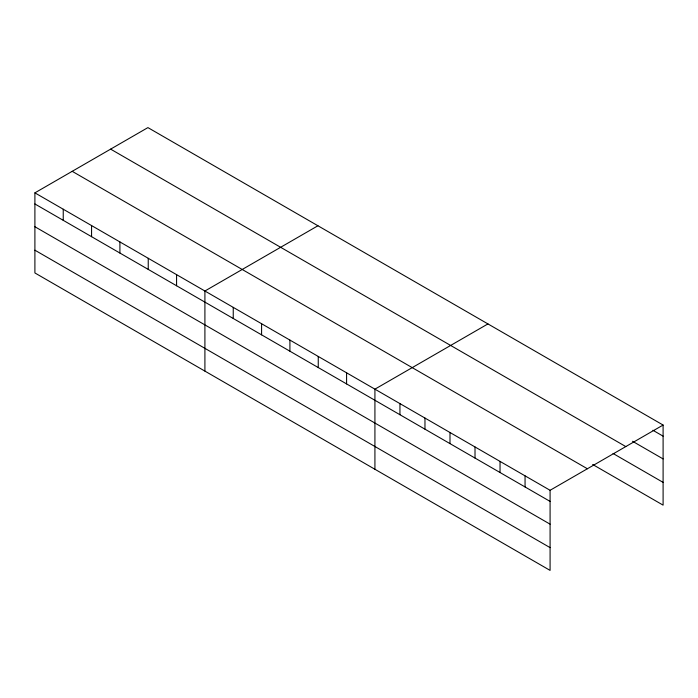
<?xml version="1.0" encoding="UTF-8"?>
<svg xmlns="http://www.w3.org/2000/svg" width="698" height="698" viewBox="0 0 698 698"><rect width="100%" height="100%" fill="white"/><g stroke="black" fill="none" stroke-linecap="round" stroke-linejoin="round"><path stroke-width="1.05" d="M550.085 524.172L550.085 490.293L34.9 192.857L34.9 272.953L550.085 570.397L550.085 524.172L34.9 226.737M592.663 464.475L663.1 505.143L663.1 425.047L147.915 127.603L34.9 192.857M317.93 225.759L204.907 291.014L204.907 371.109M487.937 323.916L374.922 389.161L374.922 469.265M550.085 490.293L663.1 425.047M652.909 430.273L663.1 436.154M632.519 441.267L663.1 458.918M110.624 149.136L625.801 446.58M613.053 453.482L663.1 482.379M72.199 171.324L587.376 468.759M34.9 203.964L550.085 501.408M34.9 250.189L550.085 547.625M525.062 475.844L525.062 486.96M500.038 461.404L500.038 472.511M475.015 446.956L475.015 458.062M449.992 432.507L449.992 443.614M424.969 418.058L424.969 429.174M399.945 403.61L399.945 414.725M346.583 372.802L346.583 383.917M318.253 356.451L318.253 367.558M289.914 340.092L289.914 351.199M261.584 323.732L261.584 334.839M233.245 307.373L233.245 318.48M176.577 274.654L176.577 285.761M148.238 258.295L148.238 269.402M119.908 241.936L119.908 253.042M91.569 225.576L91.569 236.683M63.239 209.217L63.239 220.324"/></g></svg>
